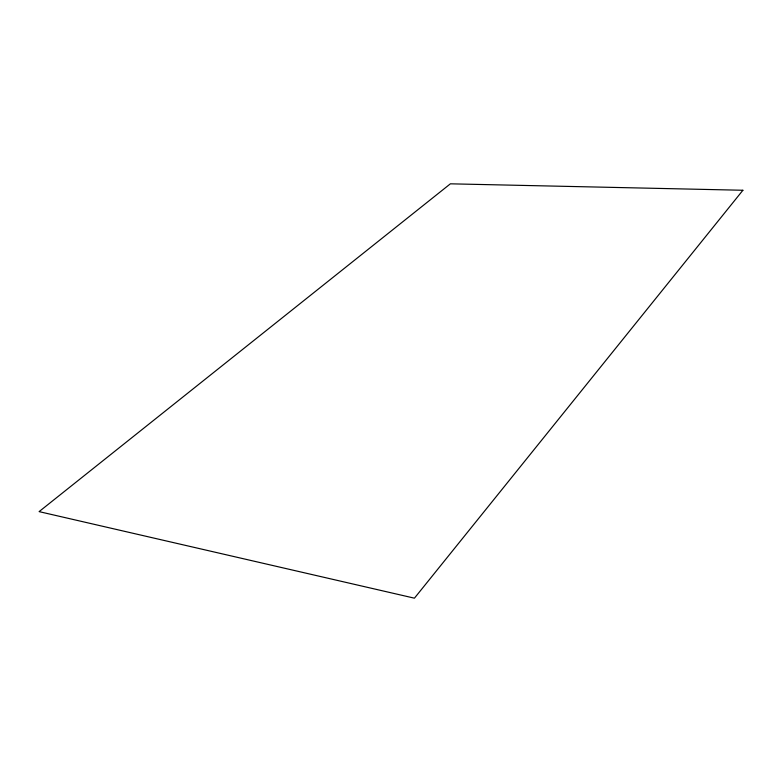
<?xml version="1.0" encoding="UTF-8"?>
<svg xmlns="http://www.w3.org/2000/svg" width="782" height="782" viewBox="0 0 782 782"><rect width="100%" height="100%" fill="white"/><g stroke="black" fill="none" stroke-linecap="round" stroke-linejoin="round"><path stroke-width="1.17" d="M742.9 190.261L414.431 598.181L39.1 511.623L450.383 183.819L742.9 190.261"/></g></svg>
